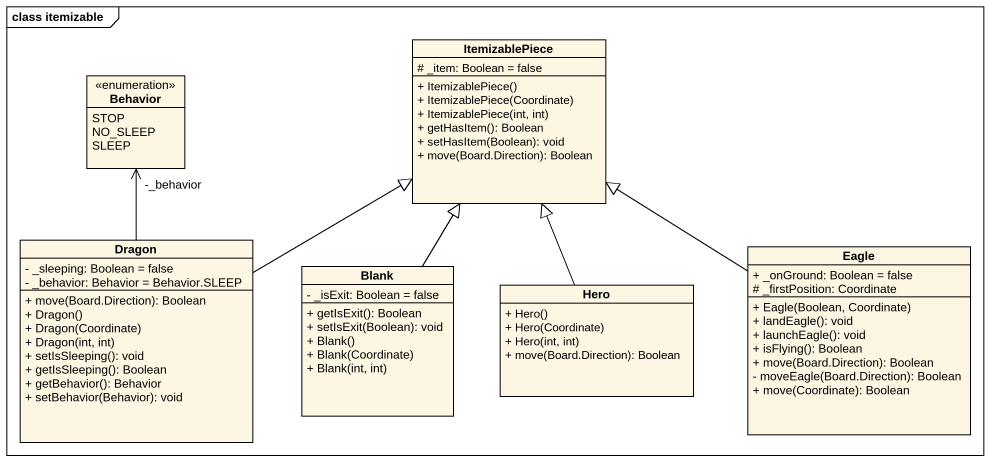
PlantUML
@startuml
mainframe class itemizable
hide circle
hide empty members
skinparam classAttributeIconSize 0
enum Behavior {
  STOP
  NO_SLEEP
  SLEEP
}
class ItemizablePiece {
  # _item: Boolean = false
  + ItemizablePiece()
  + ItemizablePiece(Coordinate)
  + ItemizablePiece(int, int)
  + getHasItem(): Boolean
  + setHasItem(Boolean): void
  + move(Board.Direction): Boolean
}
class Dragon {
  - _sleeping: Boolean = false
  - _behavior: Behavior = Behavior.SLEEP
  + move(Board.Direction): Boolean
  + Dragon()
  + Dragon(Coordinate)
  + Dragon(int, int)
  + setIsSleeping(): void
  + getIsSleeping(): Boolean
  + getBehavior(): Behavior
  + setBehavior(Behavior): void
}
class Blank {
  - _isExit: Boolean = false
  + getIsExit(): Boolean
  + setIsExit(Boolean): void
  + Blank()
  + Blank(Coordinate)
  + Blank(int, int)
}
class Eagle {
  + _onGround: Boolean = false
  # _firstPosition: Coordinate
  + Eagle(Boolean, Coordinate)
  + landEagle(): void
  + launchEagle(): void
  + isFlying(): Boolean
  + move(Board.Direction): Boolean
  - moveEagle(Board.Direction): Boolean
  + move(Coordinate): Boolean
}
class Hero {
  + Hero()
  + Hero(Coordinate)
  + Hero(int, int)
  + move(Board.Direction): Boolean
}
Dragon -up-> "-_behavior" Behavior
Dragon -right-|> ItemizablePiece
Blank -up-|> ItemizablePiece
Eagle -up-|> ItemizablePiece
Hero -up-|> ItemizablePiece
@enduml
